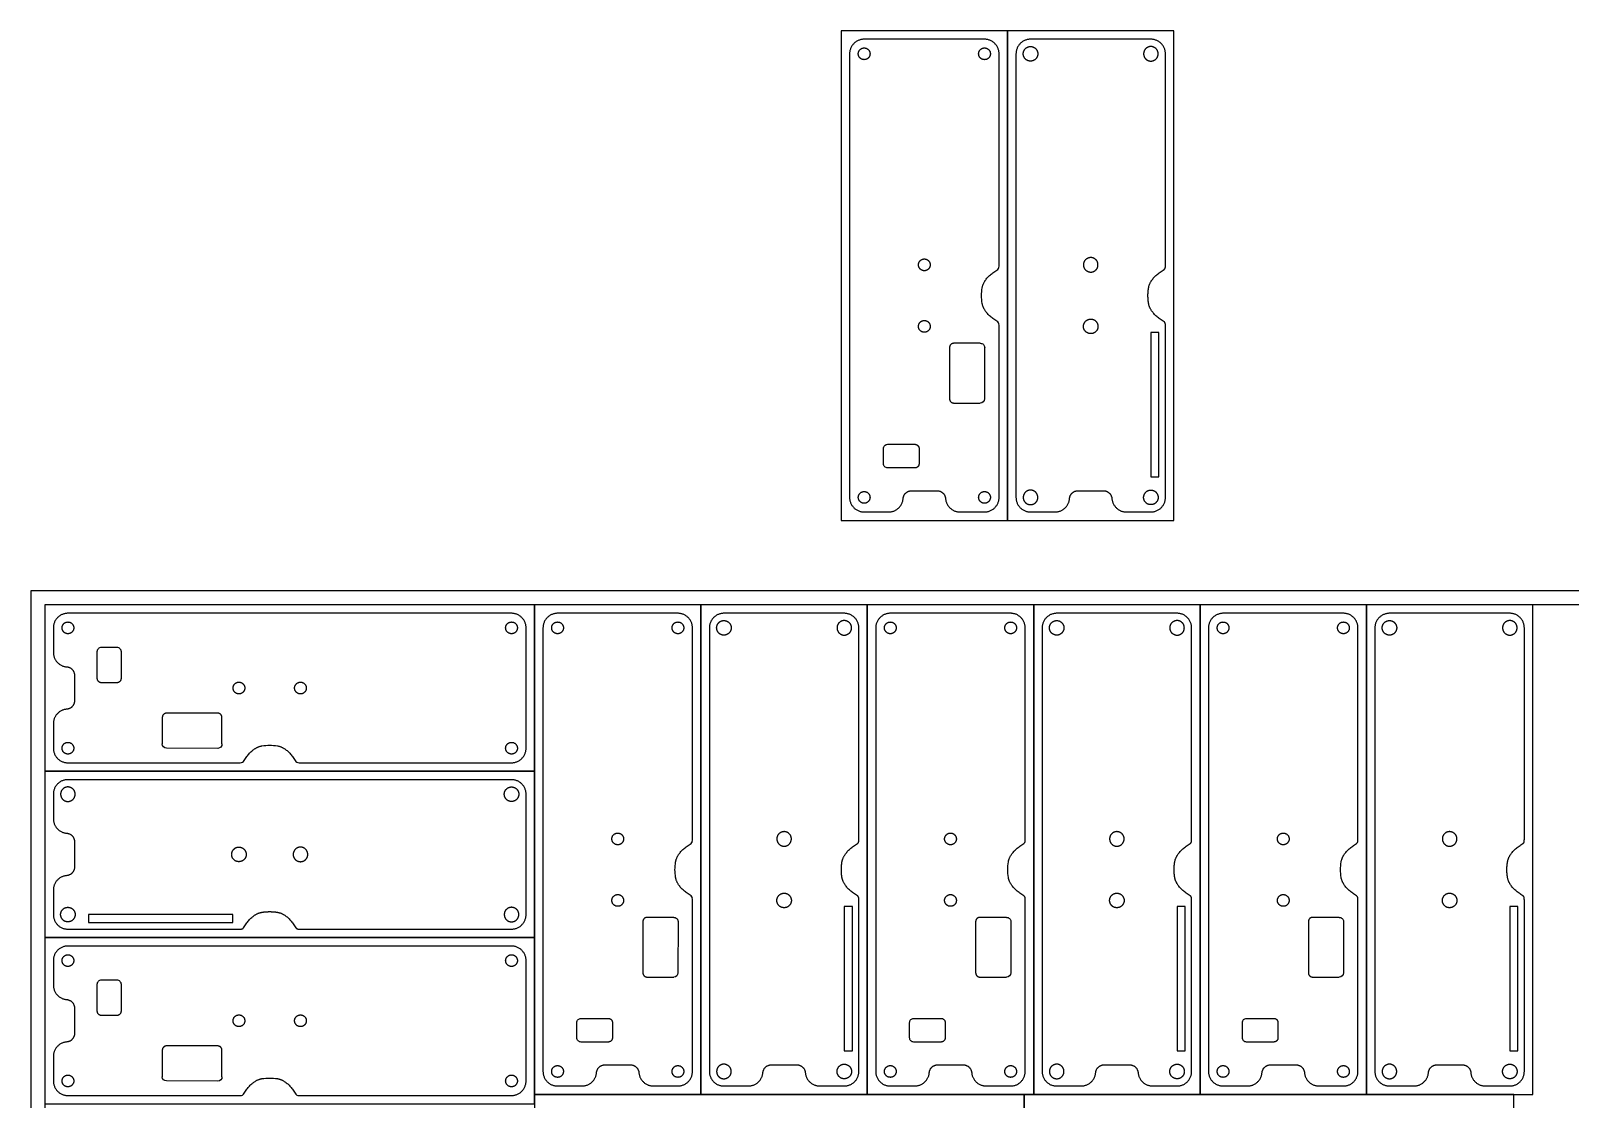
# Model space of a CAD drawing. Header units: millimetres. Extents: x 0 to 6370, y -460 to 1639.
# Drawn here: x 884 to 1430, y -184 to 195 of the extents above; entities that cross this region are included whole.
import ezdxf

# ---------------------------------------------------------------- set-up
doc = ezdxf.new("R2010")
doc.units = ezdxf.units.MM
doc.layers.add('Default', color=7, linetype='Continuous', true_color=0x000000)
doc.layers.add('ESP', color=7, linetype='Continuous', true_color=0x000000)

msp = doc.modelspace()

# ---------------------------------------------------------------- linework, layer by layer
at = {"layer": 'Default', "color": 5}
for p, q in [((1222.7, 192.08), (1180.02, 192.08)), ((1281.7, 192.08), (1239.02, 192.08)), ((1196.84, 31.95), (1205.89, 31.95)), ((1255.84, 31.95), (1264.89, 31.95)), ((1180.02, 24.45), (1188.7, 24.45)), ((1214.02, 24.45), (1222.7, 24.45)), ((1239.02, 24.45), (1247.7, 24.45)), ((1273.02, 24.45), (1281.7, 24.45)), ((1113.98, -11.5), (1071.29, -11.5)), ((1172.98, -11.5), (1130.29, -11.5)), ((1231.98, -11.5), (1189.29, -11.5)), ((1290.98, -11.5), (1248.29, -11.5)), ((1349.98, -11.5), (1307.29, -11.5)), ((1408.98, -11.5), (1366.29, -11.5)), ((892.5, -134.66), (892.5, -143.34)), ((1060.13, -177.34), (1060.13, -134.66)), ((900, -151.47), (900, -160.53)), ((892.5, -168.66), (892.5, -177.34)), ((1088.11, -171.63), (1097.16, -171.63)), ((1147.11, -171.63), (1156.16, -171.63)), ((1206.11, -171.63), (1215.16, -171.63)), ((1265.11, -171.63), (1274.16, -171.63)), ((1324.11, -171.63), (1333.16, -171.63)), ((1383.11, -171.63), (1392.16, -171.63)), ((1071.29, -179.13), (1079.98, -179.13)), ((1105.29, -179.13), (1113.98, -179.13)), ((1130.29, -179.13), (1138.98, -179.13)), ((1164.29, -179.13), (1172.98, -179.13)), ((1189.29, -179.13), (1197.98, -179.13)), ((1223.29, -179.13), (1231.98, -179.13)), ((1248.29, -179.13), (1256.98, -179.13)), ((1282.29, -179.13), (1290.98, -179.13)), ((1307.29, -179.13), (1315.98, -179.13)), ((1341.29, -179.13), (1349.98, -179.13)), ((1366.29, -179.13), (1374.98, -179.13)), ((1400.29, -179.13), (1408.98, -179.13))]:
    msp.add_line(p, q, dxfattribs=at)
at = {"layer": 'Default', "color": 1}
for p, q in [((1210.29, 82.75), (1210.29, 64.58)), ((1221.2, 84.25), (1211.79, 84.25)), ((1211.79, 63.08), (1221.2, 63.08)), ((1199.49, 46.94), (1199.49, 41.54)), ((1112.48, -119.33), (1103.06, -119.33)), ((1230.48, -119.33), (1221.06, -119.33)), ((1348.48, -119.33), (1339.06, -119.33)), ((1101.56, -120.83), (1101.56, -139)), ((1219.56, -120.83), (1219.56, -139)), ((1337.56, -120.83), (1337.56, -139)), ((1103.06, -140.5), (1112.48, -140.5)), ((1221.06, -140.5), (1230.48, -140.5)), ((1339.06, -140.5), (1348.48, -140.5)), ((915, -154.13), (909.59, -154.13)), ((1090.76, -156.64), (1090.76, -162.04)), ((1208.76, -156.64), (1208.76, -162.04)), ((1326.76, -156.64), (1326.76, -162.04)), ((931.13, -166.43), (931.13, -175.84)), ((950.8, -164.93), (932.63, -164.93)), ((952.3, -175.84), (952.3, -166.43))]:
    msp.add_line(p, q, dxfattribs=at)
at = {"layer": 'Default', "color": 7}
for p, q in [((892.5, -16.66), (892.5, -25.34)), ((1060.13, -59.34), (1060.13, -16.66)), ((900, -33.47), (900, -42.53)), ((915, -36.13), (909.59, -36.13)), ((931.13, -48.43), (931.13, -57.84)), ((950.8, -46.93), (932.63, -46.93)), ((952.3, -57.84), (952.3, -48.43)), ((892.5, -50.66), (892.5, -59.34)), ((892.5, -75.66), (892.5, -84.34)), ((1060.13, -118.34), (1060.13, -75.66)), ((900, -92.47), (900, -101.53)), ((892.5, -109.66), (892.5, -118.34))]:
    msp.add_line(p, q, dxfattribs=at)
at = {"layer": 'Default', "color": 5}
for points in [[(1174.86, 186.92), (1174.86, 29.61)], [(1227.86, 112.08), (1227.86, 186.92)], [(1233.86, 186.92), (1233.86, 29.61)], [(1286.86, 112.08), (1286.86, 186.92)], [(1227.86, 29.61), (1227.86, 90.25)], [(1286.86, 29.61), (1286.86, 90.25)], [(1066.13, -16.66), (1066.13, -173.98)], [(1119.13, -91.5), (1119.13, -16.66)], [(1125.13, -16.66), (1125.13, -173.98)], [(1178.13, -91.5), (1178.13, -16.66)], [(1184.13, -16.66), (1184.13, -173.98)], [(1237.13, -91.5), (1237.13, -16.66)], [(1243.13, -16.66), (1243.13, -173.98)], [(1296.13, -91.5), (1296.13, -16.66)], [(1302.13, -16.66), (1302.13, -173.98)], [(1355.13, -91.5), (1355.13, -16.66)], [(1361.13, -16.66), (1361.13, -173.98)], [(1414.13, -91.5), (1414.13, -16.66)], [(1119.13, -173.98), (1119.13, -113.33)], [(1178.13, -173.98), (1178.13, -113.33)], [(1237.13, -173.98), (1237.13, -113.33)], [(1296.13, -173.98), (1296.13, -113.33)], [(1355.13, -173.98), (1355.13, -113.33)], [(1414.13, -173.98), (1414.13, -113.33)], [(1054.98, -129.5), (897.66, -129.5)], [(897.66, -182.5), (958.3, -182.5)], [(980.13, -182.5), (1054.98, -182.5)]]:
    msp.add_lwpolyline(points, dxfattribs=at)
at = {"layer": 'Default', "color": 1}
for points in [[(1284.55, 36.93), (1284.55, 88.08), (1281.7, 88.08), (1281.7, 36.93)], [(1175.83, -166.65), (1175.83, -115.5), (1172.98, -115.5), (1172.98, -166.65)], [(1293.83, -166.65), (1293.83, -115.5), (1290.98, -115.5), (1290.98, -166.65)], [(1411.83, -166.65), (1411.83, -115.5), (1408.98, -115.5), (1408.98, -166.65)]]:
    msp.add_lwpolyline(points, close=True, dxfattribs=at)
for points in [[(1197.99, 40.04), (1188.36, 40.04, -0.414214), (1186.86, 41.54), (1186.86, 46.94, -0.414214), (1188.36, 48.44), (1197.99, 48.44)], [(908.09, -152.63), (908.09, -143, -0.414214), (909.59, -141.5), (915, -141.5, -0.414214), (916.5, -143), (916.5, -152.63)], [(1089.26, -163.54), (1079.63, -163.54, -0.414214), (1078.13, -162.04), (1078.13, -156.64, -0.414214), (1079.63, -155.14), (1089.26, -155.14)], [(1207.26, -163.54), (1197.63, -163.54, -0.414214), (1196.13, -162.04), (1196.13, -156.64, -0.414214), (1197.63, -155.14), (1207.26, -155.14)], [(1325.26, -163.54), (1315.63, -163.54, -0.414214), (1314.13, -162.04), (1314.13, -156.64, -0.414214), (1315.63, -155.14), (1325.26, -155.14)]]:
    msp.add_lwpolyline(points, format="xyb", dxfattribs=at)
at = {"layer": 'Default', "color": 7}
for points in [[(1054.98, -11.5), (897.66, -11.5)], [(897.66, -64.5), (958.3, -64.5)], [(980.13, -64.5), (1054.98, -64.5)], [(1054.98, -70.5), (897.66, -70.5)], [(897.66, -123.5), (958.3, -123.5)], [(980.13, -123.5), (1054.98, -123.5)]]:
    msp.add_lwpolyline(points, dxfattribs=at)
msp.add_lwpolyline([(908.09, -34.63), (908.09, -25, -0.414214), (909.59, -23.5), (915, -23.5, -0.414214), (916.5, -25), (916.5, -34.63)], format="xyb", dxfattribs=at)
msp.add_lwpolyline([(904.98, -121.19), (956.13, -121.19), (956.13, -118.34), (904.98, -118.34)], close=True, dxfattribs=at)
at = {"layer": 'Default', "color": 5}
for centre, radius, start, end in [((1226.91, 111.24), 0.914, 301.4535, 354.953), ((1217.41, 112.08), 10.45, 354.953, 0), ((1226.91, 91.09), 0.914, 5.0479, 58.5465), ((1217.41, 90.25), 10.45, 0, 5.0479), ((1118.18, -92.34), 0.914, 301.4535, 354.953), ((1108.68, -91.5), 10.45, 354.953, 0), ((1236.18, -92.34), 0.914, 301.4535, 354.953), ((1226.68, -91.5), 10.45, 354.953, 0), ((1354.18, -92.34), 0.914, 301.4535, 354.953), ((1344.68, -91.5), 10.45, 354.953, 0), ((1118.18, -112.5), 0.914, 5.0479, 58.5465), ((1108.68, -113.33), 10.45, 0, 5.0479), ((1236.18, -112.5), 0.914, 5.0479, 58.5465), ((1226.68, -113.33), 10.45, 0, 5.0479), ((1354.18, -112.5), 0.914, 5.0479, 58.5465), ((1344.68, -113.33), 10.45, 0, 5.0479), ((958.3, -172.05), 10.45, 270, 275.0479), ((959.14, -181.55), 0.914, 275.0479, 328.5465), ((979.3, -181.55), 0.914, 211.4535, 264.953), ((980.13, -172.05), 10.45, 264.953, 270)]:
    msp.add_arc(centre, radius, start, end, dxfattribs=at)
at = {"layer": 'Default', "color": 5, "extrusion": (0, 0, -1)}
for centre, start, end in [((-1238.91, 101.17), 0, 9.1551), ((-1238.91, 101.17), 350.8449, 0), ((-1130.18, -102.42), 0, 9.1551), ((-1130.18, -102.42), 350.8449, 0), ((-1248.18, -102.42), 0, 9.1551), ((-1248.18, -102.42), 350.8449, 0), ((-1366.18, -102.42), 0, 9.1551), ((-1366.18, -102.42), 350.8449, 0), ((-969.22, -193.54), 80.8449, 90), ((-969.22, -193.54), 90, 99.1551)]:
    msp.add_arc(centre, 17.24, start, end, dxfattribs=at)
at = {"layer": 'Default', "color": 1, "extrusion": (0, 0, -1)}
for centre, start, end in [((-1221.26, 82.75), 87.9601, 177.9601), ((-1221.2, 64.58), 180, 270), ((-1112.53, -120.83), 87.9601, 177.9601), ((-1230.53, -120.83), 87.9601, 177.9601), ((-1348.53, -120.83), 87.9601, 177.9601), ((-1112.48, -139), 180, 270), ((-1230.48, -139), 180, 270), ((-1348.48, -139), 180, 270), ((-932.63, -175.84), 270, 0), ((-950.8, -175.89), 177.9601, 267.9601)]:
    msp.add_arc(centre, 1.5, start, end, dxfattribs=at)
at = {"layer": 'Default', "color": 7, "extrusion": (0, 0, -1)}
for centre, radius, start, end in [((-932.63, -57.84), 1.5, 270, 0), ((-950.8, -57.89), 1.5, 177.9601, 267.9601), ((-969.22, -75.54), 17.24, 80.8449, 90), ((-969.22, -75.54), 17.24, 90, 99.1551)]:
    msp.add_arc(centre, radius, start, end, dxfattribs=at)
at = {"layer": 'Default', "color": 7}
for centre, radius, start, end in [((958.3, -54.05), 10.45, 270, 275.0479), ((959.14, -63.55), 0.914, 275.0479, 328.5465), ((979.3, -63.55), 0.914, 211.4535, 264.953), ((980.13, -54.05), 10.45, 264.953, 270)]:
    msp.add_arc(centre, radius, start, end, dxfattribs=at)
at = {"layer": 'Default', "color": 5}
for points, weights in [([(1180.02, 192.08), (1174.86, 192.08), (1174.86, 186.92)], [1, 0.707106781187, 1]), ([(1227.86, 186.92), (1227.86, 192.08), (1222.7, 192.08)], [1, 0.707106781187, 1]), ([(1239.02, 192.08), (1233.86, 192.08), (1233.86, 186.92)], [1, 0.707106781187, 1]), ([(1286.86, 186.92), (1286.86, 192.08), (1281.7, 192.08)], [1, 0.707106781187, 1]), ([(1221.88, 103.91), (1222.45, 107.45), (1227.39, 110.46)], [1, 0.979064273689, 1]), ([(1227.86, 112.08), (1227.86, 112.08), (1227.86, 112.08)], [0.999994862295, 0.999996238669, 0.999997615138]), ([(1280.88, 103.91), (1281.45, 107.45), (1286.39, 110.46)], [1, 0.979064273689, 1]), ([(1286.39, 110.46), (1286.78, 110.7), (1286.82, 111.16)], [1, 0.89298073496, 1]), ([(1286.82, 111.16), (1286.86, 111.62), (1286.86, 112.08)], [1, 0.999030253958, 1]), ([(1286.86, 112.08), (1286.86, 112.08), (1286.86, 112.08)], [0.999994862204, 0.999996238624, 0.999997615138]), ([(1280.66, 101.17), (1280.66, 102.55), (1280.88, 103.91)], [1, 0.996810239212, 1]), ([(1227.39, 91.87), (1222.45, 94.88), (1221.88, 98.42)], [1.00000237525, 0.979066609271, 1.00000237525]), ([(1280.88, 98.42), (1280.66, 99.79), (1280.66, 101.17)], [1, 0.996810235292, 1]), ([(1286.39, 91.87), (1281.45, 94.88), (1280.88, 98.42)], [1.00000237525, 0.979066609271, 1.00000237525]), ([(1286.82, 91.17), (1286.78, 91.63), (1286.39, 91.87)], [1, 0.892984221784, 1]), ([(1286.86, 90.25), (1286.86, 90.71), (1286.82, 91.17)], [1, 0.999029913385, 1]), ([(1174.86, 29.61), (1174.86, 24.45), (1180.02, 24.45)], [1, 0.707106781187, 1]), ([(1188.7, 24.45), (1193.46, 24.45), (1193.84, 29.19)], [1, 0.735061629416, 1]), ([(1193.84, 29.19), (1194.07, 31.95), (1196.84, 31.95)], [1, 0.735061629416, 1]), ([(1205.89, 31.95), (1208.66, 31.95), (1208.88, 29.19)], [1, 0.735061629416, 1]), ([(1208.88, 29.19), (1209.26, 24.45), (1214.02, 24.45)], [1, 0.735061629416, 1]), ([(1222.7, 24.45), (1227.86, 24.45), (1227.86, 29.61)], [1, 0.707106781187, 1]), ([(1233.86, 29.61), (1233.86, 24.45), (1239.02, 24.45)], [1, 0.707106781187, 1]), ([(1247.7, 24.45), (1252.46, 24.45), (1252.84, 29.19)], [1, 0.735061629416, 1]), ([(1252.84, 29.19), (1253.07, 31.95), (1255.84, 31.95)], [1, 0.735061629416, 1]), ([(1264.89, 31.95), (1267.66, 31.95), (1267.88, 29.19)], [1, 0.735061629416, 1]), ([(1267.88, 29.19), (1268.26, 24.45), (1273.02, 24.45)], [1, 0.735061629416, 1]), ([(1281.7, 24.45), (1286.86, 24.45), (1286.86, 29.61)], [1, 0.707106781187, 1]), ([(1281.7, 24.45), (1286.86, 24.45), (1286.86, 29.61)], [1, 0.707106781187, 1]), ([(1071.29, -11.5), (1066.13, -11.5), (1066.13, -16.66)], [1, 0.707106781187, 1]), ([(1119.13, -16.66), (1119.13, -11.5), (1113.98, -11.5)], [1, 0.707106781187, 1]), ([(1130.29, -11.5), (1125.13, -11.5), (1125.13, -16.66)], [1, 0.707106781187, 1]), ([(1178.13, -16.66), (1178.13, -11.5), (1172.98, -11.5)], [1, 0.707106781187, 1]), ([(1189.29, -11.5), (1184.13, -11.5), (1184.13, -16.66)], [1, 0.707106781187, 1]), ([(1237.13, -16.66), (1237.13, -11.5), (1231.98, -11.5)], [1, 0.707106781187, 1]), ([(1248.29, -11.5), (1243.13, -11.5), (1243.13, -16.66)], [1, 0.707106781187, 1]), ([(1296.13, -16.66), (1296.13, -11.5), (1290.98, -11.5)], [1, 0.707106781187, 1]), ([(1307.29, -11.5), (1302.13, -11.5), (1302.13, -16.66)], [1, 0.707106781187, 1]), ([(1355.13, -16.66), (1355.13, -11.5), (1349.98, -11.5)], [1, 0.707106781187, 1]), ([(1366.29, -11.5), (1361.13, -11.5), (1361.13, -16.66)], [1, 0.707106781187, 1]), ([(1414.13, -16.66), (1414.13, -11.5), (1408.98, -11.5)], [1, 0.707106781187, 1]), ([(1119.13, -91.5), (1119.13, -91.5), (1119.13, -91.5)], [0.999994862295, 0.999996238669, 0.999997615138]), ([(1177.66, -93.12), (1178.05, -92.88), (1178.09, -92.42)], [1, 0.89298073496, 1]), ([(1178.09, -92.42), (1178.13, -91.96), (1178.13, -91.5)], [1, 0.999030253958, 1]), ([(1178.13, -91.5), (1178.13, -91.5), (1178.13, -91.5)], [0.999994862204, 0.999996238624, 0.999997615138]), ([(1237.13, -91.5), (1237.13, -91.5), (1237.13, -91.5)], [0.999994862295, 0.999996238669, 0.999997615138]), ([(1295.66, -93.12), (1296.05, -92.88), (1296.09, -92.42)], [1, 0.89298073496, 1]), ([(1296.09, -92.42), (1296.13, -91.96), (1296.13, -91.5)], [1, 0.999030253958, 1]), ([(1296.13, -91.5), (1296.13, -91.5), (1296.13, -91.5)], [0.999994862204, 0.999996238624, 0.999997615138]), ([(1355.13, -91.5), (1355.13, -91.5), (1355.13, -91.5)], [0.999994862295, 0.999996238669, 0.999997615138]), ([(1413.66, -93.12), (1414.05, -92.88), (1414.09, -92.42)], [1, 0.89298073496, 1]), ([(1414.09, -92.42), (1414.13, -91.96), (1414.13, -91.5)], [1, 0.999030253958, 1]), ([(1414.13, -91.5), (1414.13, -91.5), (1414.13, -91.5)], [0.999994862204, 0.999996238624, 0.999997615138]), ([(1113.16, -99.67), (1113.73, -96.14), (1118.66, -93.12)], [1, 0.979064273689, 1]), ([(1172.16, -99.67), (1172.73, -96.14), (1177.66, -93.12)], [1, 0.979064273689, 1]), ([(1231.16, -99.67), (1231.73, -96.14), (1236.66, -93.12)], [1, 0.979064273689, 1]), ([(1290.16, -99.67), (1290.73, -96.14), (1295.66, -93.12)], [1, 0.979064273689, 1]), ([(1349.16, -99.67), (1349.73, -96.14), (1354.66, -93.12)], [1, 0.979064273689, 1]), ([(1408.16, -99.67), (1408.73, -96.14), (1413.66, -93.12)], [1, 0.979064273689, 1]), ([(1171.94, -102.42), (1171.94, -101.04), (1172.16, -99.67)], [1, 0.996810239212, 1]), ([(1172.16, -105.16), (1171.94, -103.8), (1171.94, -102.42)], [1, 0.996810235292, 1]), ([(1289.94, -102.42), (1289.94, -101.04), (1290.16, -99.67)], [1, 0.996810239212, 1]), ([(1290.16, -105.16), (1289.94, -103.8), (1289.94, -102.42)], [1, 0.996810235292, 1]), ([(1407.94, -102.42), (1407.94, -101.04), (1408.16, -99.67)], [1, 0.996810239212, 1]), ([(1408.16, -105.16), (1407.94, -103.8), (1407.94, -102.42)], [1, 0.996810235292, 1]), ([(1118.66, -111.72), (1113.73, -108.7), (1113.16, -105.16)], [1.00000237525, 0.979066609271, 1.00000237525]), ([(1177.66, -111.72), (1172.73, -108.7), (1172.16, -105.16)], [1.00000237525, 0.979066609271, 1.00000237525]), ([(1236.66, -111.72), (1231.73, -108.7), (1231.16, -105.16)], [1.00000237525, 0.979066609271, 1.00000237525]), ([(1295.66, -111.72), (1290.73, -108.7), (1290.16, -105.16)], [1.00000237525, 0.979066609271, 1.00000237525]), ([(1354.66, -111.72), (1349.73, -108.7), (1349.16, -105.16)], [1.00000237525, 0.979066609271, 1.00000237525]), ([(1413.66, -111.72), (1408.73, -108.7), (1408.16, -105.16)], [1.00000237525, 0.979066609271, 1.00000237525]), ([(1178.09, -112.42), (1178.05, -111.96), (1177.66, -111.72)], [1, 0.892984221784, 1]), ([(1178.13, -113.33), (1178.13, -112.87), (1178.09, -112.42)], [1, 0.999029913385, 1]), ([(1296.09, -112.42), (1296.05, -111.96), (1295.66, -111.72)], [1, 0.892984221784, 1]), ([(1296.13, -113.33), (1296.13, -112.87), (1296.09, -112.42)], [1, 0.999029913385, 1]), ([(1414.09, -112.42), (1414.05, -111.96), (1413.66, -111.72)], [1, 0.892984221784, 1]), ([(1414.13, -113.33), (1414.13, -112.87), (1414.09, -112.42)], [1, 0.999029913385, 1]), ([(897.66, -129.5), (892.5, -129.5), (892.5, -134.66)], [1, 0.707106781187, 1]), ([(1060.13, -134.66), (1060.13, -129.5), (1054.98, -129.5)], [1, 0.707106781187, 1]), ([(892.5, -143.34), (892.5, -148.1), (897.24, -148.48)], [1, 0.735061629416, 1]), ([(897.24, -148.48), (900, -148.71), (900, -151.47)], [1, 0.735061629416, 1]), ([(897.24, -163.52), (892.5, -163.9), (892.5, -168.66)], [1, 0.735061629416, 1]), ([(900, -160.53), (900, -163.29), (897.24, -163.52)], [1, 0.735061629416, 1]), ([(1066.13, -173.98), (1066.13, -179.13), (1071.29, -179.13)], [1, 0.707106781187, 1]), ([(1079.98, -179.13), (1084.73, -179.13), (1085.12, -174.39)], [1, 0.735061629416, 1]), ([(1085.12, -174.39), (1085.34, -171.63), (1088.11, -171.63)], [1, 0.735061629416, 1]), ([(1097.16, -171.63), (1099.93, -171.63), (1100.15, -174.39)], [1, 0.735061629416, 1]), ([(1100.15, -174.39), (1100.54, -179.13), (1105.29, -179.13)], [1, 0.735061629416, 1]), ([(1113.98, -179.13), (1119.13, -179.13), (1119.13, -173.98)], [1, 0.707106781187, 1]), ([(1125.13, -173.98), (1125.13, -179.13), (1130.29, -179.13)], [1, 0.707106781187, 1]), ([(1138.98, -179.13), (1143.73, -179.13), (1144.12, -174.39)], [1, 0.735061629416, 1]), ([(1144.12, -174.39), (1144.34, -171.63), (1147.11, -171.63)], [1, 0.735061629416, 1]), ([(1156.16, -171.63), (1158.93, -171.63), (1159.15, -174.39)], [1, 0.735061629416, 1]), ([(1159.15, -174.39), (1159.54, -179.13), (1164.29, -179.13)], [1, 0.735061629416, 1]), ([(1172.98, -179.13), (1178.13, -179.13), (1178.13, -173.98)], [1, 0.707106781187, 1]), ([(1172.98, -179.13), (1178.13, -179.13), (1178.13, -173.98)], [1, 0.707106781187, 1]), ([(1184.13, -173.98), (1184.13, -179.13), (1189.29, -179.13)], [1, 0.707106781187, 1]), ([(1197.98, -179.13), (1202.73, -179.13), (1203.12, -174.39)], [1, 0.735061629416, 1]), ([(1203.12, -174.39), (1203.34, -171.63), (1206.11, -171.63)], [1, 0.735061629416, 1]), ([(1215.16, -171.63), (1217.93, -171.63), (1218.15, -174.39)], [1, 0.735061629416, 1]), ([(1218.15, -174.39), (1218.54, -179.13), (1223.29, -179.13)], [1, 0.735061629416, 1]), ([(1231.98, -179.13), (1237.13, -179.13), (1237.13, -173.98)], [1, 0.707106781187, 1]), ([(1243.13, -173.98), (1243.13, -179.13), (1248.29, -179.13)], [1, 0.707106781187, 1]), ([(1256.98, -179.13), (1261.73, -179.13), (1262.12, -174.39)], [1, 0.735061629416, 1]), ([(1262.12, -174.39), (1262.34, -171.63), (1265.11, -171.63)], [1, 0.735061629416, 1]), ([(1274.16, -171.63), (1276.93, -171.63), (1277.15, -174.39)], [1, 0.735061629416, 1]), ([(1277.15, -174.39), (1277.54, -179.13), (1282.29, -179.13)], [1, 0.735061629416, 1]), ([(1290.98, -179.13), (1296.13, -179.13), (1296.13, -173.98)], [1, 0.707106781187, 1]), ([(1290.98, -179.13), (1296.13, -179.13), (1296.13, -173.98)], [1, 0.707106781187, 1]), ([(1302.13, -173.98), (1302.13, -179.13), (1307.29, -179.13)], [1, 0.707106781187, 1]), ([(1315.98, -179.13), (1320.73, -179.13), (1321.12, -174.39)], [1, 0.735061629416, 1]), ([(1321.12, -174.39), (1321.34, -171.63), (1324.11, -171.63)], [1, 0.735061629416, 1]), ([(1333.16, -171.63), (1335.93, -171.63), (1336.15, -174.39)], [1, 0.735061629416, 1]), ([(1336.15, -174.39), (1336.54, -179.13), (1341.29, -179.13)], [1, 0.735061629416, 1]), ([(1349.98, -179.13), (1355.13, -179.13), (1355.13, -173.98)], [1, 0.707106781187, 1]), ([(1361.13, -173.98), (1361.13, -179.13), (1366.29, -179.13)], [1, 0.707106781187, 1]), ([(1374.98, -179.13), (1379.73, -179.13), (1380.12, -174.39)], [1, 0.735061629416, 1]), ([(1380.12, -174.39), (1380.34, -171.63), (1383.11, -171.63)], [1, 0.735061629416, 1]), ([(1392.16, -171.63), (1394.93, -171.63), (1395.15, -174.39)], [1, 0.735061629416, 1]), ([(1395.15, -174.39), (1395.54, -179.13), (1400.29, -179.13)], [1, 0.735061629416, 1]), ([(1408.98, -179.13), (1414.13, -179.13), (1414.13, -173.98)], [1, 0.707106781187, 1]), ([(1408.98, -179.13), (1414.13, -179.13), (1414.13, -173.98)], [1, 0.707106781187, 1]), ([(892.5, -177.34), (892.5, -182.5), (897.66, -182.5)], [1, 0.707106781187, 1]), ([(959.92, -182.03), (962.94, -177.09), (966.47, -176.52)], [1.00000237525, 0.979066609271, 1.00000237525]), ([(971.96, -176.52), (975.5, -177.09), (978.52, -182.03)], [1, 0.979064273689, 1]), ([(1054.98, -182.5), (1060.13, -182.5), (1060.13, -177.34)], [1, 0.707106781187, 1]), ([(980.13, -182.5), (980.13, -182.5), (980.13, -182.5)], [0.999994862295, 0.999996238669, 0.999997615138])]:
    msp.add_rational_spline(points, weights, degree=2, dxfattribs=at)
at = {"layer": 'Default', "color": 1}
for points, knots in [([(1180.02, 189.01), (1177.94, 189.01), (1177.94, 186.92), (1177.94, 184.84), (1180.02, 184.84), (1182.1, 184.84), (1182.1, 186.92), (1182.1, 189.01), (1180.02, 189.01)], [0, 0, 0, 3.271655, 3.271655, 6.543309, 6.543309, 9.814964, 9.814964, 13.086618, 13.086618, 13.086618]), ([(1222.7, 189.01), (1220.62, 189.01), (1220.62, 186.92), (1220.62, 184.84), (1222.7, 184.84), (1224.79, 184.84), (1224.79, 186.92), (1224.79, 189.01), (1222.7, 189.01)], [0, 0, 0, 3.271655, 3.271655, 6.543309, 6.543309, 9.814964, 9.814964, 13.086618, 13.086618, 13.086618]), ([(1239.02, 189.5), (1236.44, 189.5), (1236.44, 186.92), (1236.44, 184.34), (1239.02, 184.34), (1241.6, 184.34), (1241.6, 186.92), (1241.6, 189.5), (1239.02, 189.5)], [0, 0, 0, 4.052164, 4.052164, 8.104327, 8.104327, 12.156491, 12.156491, 16.208655, 16.208655, 16.208655]), ([(1281.7, 189.5), (1284.28, 189.5), (1284.28, 186.92), (1284.28, 184.34), (1281.7, 184.34), (1279.12, 184.34), (1279.12, 186.92), (1279.12, 189.5), (1281.7, 189.5)], [0, 0, 0, 4.052164, 4.052164, 8.104327, 8.104327, 12.156491, 12.156491, 16.208655, 16.208655, 16.208655]), ([(1260.36, 114.66), (1262.94, 114.66), (1262.94, 112.08), (1262.94, 109.5), (1260.36, 109.5), (1257.78, 109.5), (1257.78, 112.08), (1257.78, 114.66), (1260.36, 114.66)], [0, 0, 0, 4.052164, 4.052164, 8.104327, 8.104327, 12.156491, 12.156491, 16.208655, 16.208655, 16.208655]), ([(1201.36, 114.16), (1199.28, 114.16), (1199.28, 112.08), (1199.28, 109.99), (1201.36, 109.99), (1203.44, 109.99), (1203.44, 112.08), (1203.44, 114.16), (1201.36, 114.16)], [0, 0, 0, 3.271655, 3.271655, 6.543309, 6.543309, 9.814964, 9.814964, 13.086618, 13.086618, 13.086618]), ([(1260.36, 87.68), (1262.94, 87.68), (1262.94, 90.26), (1262.94, 92.84), (1260.36, 92.84), (1257.78, 92.84), (1257.78, 90.26), (1257.78, 87.68), (1260.36, 87.68)], [0, 0, 0, 4.052164, 4.052164, 8.104327, 8.104327, 12.156491, 12.156491, 16.208655, 16.208655, 16.208655]), ([(1201.36, 92.34), (1199.28, 92.34), (1199.28, 90.26), (1199.28, 88.17), (1201.36, 88.17), (1203.44, 88.17), (1203.44, 90.26), (1203.44, 92.34), (1201.36, 92.34)], [0, 0, 0, 3.271655, 3.271655, 6.543309, 6.543309, 9.814964, 9.814964, 13.086618, 13.086618, 13.086618]), ([(1180.02, 31.69), (1177.94, 31.69), (1177.94, 29.61), (1177.94, 27.53), (1180.02, 27.53), (1182.1, 27.53), (1182.1, 29.61), (1182.1, 31.69), (1180.02, 31.69)], [0, 0, 0, 3.271655, 3.271655, 6.543309, 6.543309, 9.814964, 9.814964, 13.086618, 13.086618, 13.086618]), ([(1222.7, 31.69), (1220.62, 31.69), (1220.62, 29.61), (1220.62, 27.53), (1222.7, 27.53), (1224.79, 27.53), (1224.79, 29.61), (1224.79, 31.69), (1222.7, 31.69)], [0, 0, 0, 3.271655, 3.271655, 6.543309, 6.543309, 9.814964, 9.814964, 13.086618, 13.086618, 13.086618]), ([(1239.02, 27.03), (1236.44, 27.03), (1236.44, 29.61), (1236.44, 32.19), (1239.02, 32.19), (1241.6, 32.19), (1241.6, 29.61), (1241.6, 27.03), (1239.02, 27.03)], [0, 0, 0, 4.052164, 4.052164, 8.104327, 8.104327, 12.156491, 12.156491, 16.208655, 16.208655, 16.208655]), ([(1281.7, 27.03), (1284.28, 27.03), (1284.28, 29.61), (1284.28, 32.19), (1281.7, 32.19), (1279.12, 32.19), (1279.12, 29.61), (1279.12, 27.03), (1281.7, 27.03)], [0, 0, 0, 4.052164, 4.052164, 8.104327, 8.104327, 12.156491, 12.156491, 16.208655, 16.208655, 16.208655]), ([(1071.29, -14.58), (1069.21, -14.58), (1069.21, -16.66), (1069.21, -18.74), (1071.29, -18.74), (1073.38, -18.74), (1073.38, -16.66), (1073.38, -14.58), (1071.29, -14.58)], [0, 0, 0, 3.271655, 3.271655, 6.543309, 6.543309, 9.814964, 9.814964, 13.086618, 13.086618, 13.086618]), ([(1113.98, -14.58), (1111.89, -14.58), (1111.89, -16.66), (1111.89, -18.74), (1113.98, -18.74), (1116.06, -18.74), (1116.06, -16.66), (1116.06, -14.58), (1113.98, -14.58)], [0, 0, 0, 3.271655, 3.271655, 6.543309, 6.543309, 9.814964, 9.814964, 13.086618, 13.086618, 13.086618]), ([(1130.29, -14.08), (1127.71, -14.08), (1127.71, -16.66), (1127.71, -19.24), (1130.29, -19.24), (1132.87, -19.24), (1132.87, -16.66), (1132.87, -14.08), (1130.29, -14.08)], [0, 0, 0, 4.052164, 4.052164, 8.104327, 8.104327, 12.156491, 12.156491, 16.208655, 16.208655, 16.208655]), ([(1172.98, -14.08), (1175.56, -14.08), (1175.56, -16.66), (1175.56, -19.24), (1172.98, -19.24), (1170.4, -19.24), (1170.4, -16.66), (1170.4, -14.08), (1172.98, -14.08)], [0, 0, 0, 4.052164, 4.052164, 8.104327, 8.104327, 12.156491, 12.156491, 16.208655, 16.208655, 16.208655]), ([(1189.29, -14.58), (1187.21, -14.58), (1187.21, -16.66), (1187.21, -18.74), (1189.29, -18.74), (1191.38, -18.74), (1191.38, -16.66), (1191.38, -14.58), (1189.29, -14.58)], [0, 0, 0, 3.271655, 3.271655, 6.543309, 6.543309, 9.814964, 9.814964, 13.086618, 13.086618, 13.086618]), ([(1231.98, -14.58), (1229.89, -14.58), (1229.89, -16.66), (1229.89, -18.74), (1231.98, -18.74), (1234.06, -18.74), (1234.06, -16.66), (1234.06, -14.58), (1231.98, -14.58)], [0, 0, 0, 3.271655, 3.271655, 6.543309, 6.543309, 9.814964, 9.814964, 13.086618, 13.086618, 13.086618]), ([(1248.29, -14.08), (1245.71, -14.08), (1245.71, -16.66), (1245.71, -19.24), (1248.29, -19.24), (1250.87, -19.24), (1250.87, -16.66), (1250.87, -14.08), (1248.29, -14.08)], [0, 0, 0, 4.052164, 4.052164, 8.104327, 8.104327, 12.156491, 12.156491, 16.208655, 16.208655, 16.208655]), ([(1290.98, -14.08), (1293.56, -14.08), (1293.56, -16.66), (1293.56, -19.24), (1290.98, -19.24), (1288.4, -19.24), (1288.4, -16.66), (1288.4, -14.08), (1290.98, -14.08)], [0, 0, 0, 4.052164, 4.052164, 8.104327, 8.104327, 12.156491, 12.156491, 16.208655, 16.208655, 16.208655]), ([(1307.29, -14.58), (1305.21, -14.58), (1305.21, -16.66), (1305.21, -18.74), (1307.29, -18.74), (1309.38, -18.74), (1309.38, -16.66), (1309.38, -14.58), (1307.29, -14.58)], [0, 0, 0, 3.271655, 3.271655, 6.543309, 6.543309, 9.814964, 9.814964, 13.086618, 13.086618, 13.086618]), ([(1349.98, -14.58), (1347.89, -14.58), (1347.89, -16.66), (1347.89, -18.74), (1349.98, -18.74), (1352.06, -18.74), (1352.06, -16.66), (1352.06, -14.58), (1349.98, -14.58)], [0, 0, 0, 3.271655, 3.271655, 6.543309, 6.543309, 9.814964, 9.814964, 13.086618, 13.086618, 13.086618]), ([(1366.29, -14.08), (1363.71, -14.08), (1363.71, -16.66), (1363.71, -19.24), (1366.29, -19.24), (1368.87, -19.24), (1368.87, -16.66), (1368.87, -14.08), (1366.29, -14.08)], [0, 0, 0, 4.052164, 4.052164, 8.104327, 8.104327, 12.156491, 12.156491, 16.208655, 16.208655, 16.208655]), ([(1408.98, -14.08), (1411.56, -14.08), (1411.56, -16.66), (1411.56, -19.24), (1408.98, -19.24), (1406.4, -19.24), (1406.4, -16.66), (1406.4, -14.08), (1408.98, -14.08)], [0, 0, 0, 4.052164, 4.052164, 8.104327, 8.104327, 12.156491, 12.156491, 16.208655, 16.208655, 16.208655]), ([(1092.63, -89.42), (1090.55, -89.42), (1090.55, -91.51), (1090.55, -93.59), (1092.63, -93.59), (1094.72, -93.59), (1094.72, -91.51), (1094.72, -89.42), (1092.63, -89.42)], [0, 0, 0, 3.271655, 3.271655, 6.543309, 6.543309, 9.814964, 9.814964, 13.086618, 13.086618, 13.086618]), ([(1151.63, -88.93), (1154.21, -88.93), (1154.21, -91.51), (1154.21, -94.09), (1151.63, -94.09), (1149.06, -94.09), (1149.06, -91.51), (1149.06, -88.93), (1151.63, -88.93)], [0, 0, 0, 4.052164, 4.052164, 8.104327, 8.104327, 12.156491, 12.156491, 16.208655, 16.208655, 16.208655]), ([(1210.63, -89.42), (1208.55, -89.42), (1208.55, -91.51), (1208.55, -93.59), (1210.63, -93.59), (1212.72, -93.59), (1212.72, -91.51), (1212.72, -89.42), (1210.63, -89.42)], [0, 0, 0, 3.271655, 3.271655, 6.543309, 6.543309, 9.814964, 9.814964, 13.086618, 13.086618, 13.086618]), ([(1269.63, -88.93), (1272.21, -88.93), (1272.21, -91.51), (1272.21, -94.09), (1269.63, -94.09), (1267.06, -94.09), (1267.06, -91.51), (1267.06, -88.93), (1269.63, -88.93)], [0, 0, 0, 4.052164, 4.052164, 8.104327, 8.104327, 12.156491, 12.156491, 16.208655, 16.208655, 16.208655]), ([(1328.63, -89.42), (1326.55, -89.42), (1326.55, -91.51), (1326.55, -93.59), (1328.63, -93.59), (1330.72, -93.59), (1330.72, -91.51), (1330.72, -89.42), (1328.63, -89.42)], [0, 0, 0, 3.271655, 3.271655, 6.543309, 6.543309, 9.814964, 9.814964, 13.086618, 13.086618, 13.086618]), ([(1387.63, -88.93), (1390.21, -88.93), (1390.21, -91.51), (1390.21, -94.09), (1387.63, -94.09), (1385.06, -94.09), (1385.06, -91.51), (1385.06, -88.93), (1387.63, -88.93)], [0, 0, 0, 4.052164, 4.052164, 8.104327, 8.104327, 12.156491, 12.156491, 16.208655, 16.208655, 16.208655]), ([(1092.63, -111.24), (1090.55, -111.24), (1090.55, -113.33), (1090.55, -115.41), (1092.63, -115.41), (1094.72, -115.41), (1094.72, -113.33), (1094.72, -111.24), (1092.63, -111.24)], [0, 0, 0, 3.271655, 3.271655, 6.543309, 6.543309, 9.814964, 9.814964, 13.086618, 13.086618, 13.086618]), ([(1151.63, -115.91), (1154.21, -115.91), (1154.21, -113.33), (1154.21, -110.75), (1151.63, -110.75), (1149.06, -110.75), (1149.06, -113.33), (1149.06, -115.91), (1151.63, -115.91)], [0, 0, 0, 4.052164, 4.052164, 8.104327, 8.104327, 12.156491, 12.156491, 16.208655, 16.208655, 16.208655]), ([(1210.63, -111.24), (1208.55, -111.24), (1208.55, -113.33), (1208.55, -115.41), (1210.63, -115.41), (1212.72, -115.41), (1212.72, -113.33), (1212.72, -111.24), (1210.63, -111.24)], [0, 0, 0, 3.271655, 3.271655, 6.543309, 6.543309, 9.814964, 9.814964, 13.086618, 13.086618, 13.086618]), ([(1269.63, -115.91), (1272.21, -115.91), (1272.21, -113.33), (1272.21, -110.75), (1269.63, -110.75), (1267.06, -110.75), (1267.06, -113.33), (1267.06, -115.91), (1269.63, -115.91)], [0, 0, 0, 4.052164, 4.052164, 8.104327, 8.104327, 12.156491, 12.156491, 16.208655, 16.208655, 16.208655]), ([(1328.63, -111.24), (1326.55, -111.24), (1326.55, -113.33), (1326.55, -115.41), (1328.63, -115.41), (1330.72, -115.41), (1330.72, -113.33), (1330.72, -111.24), (1328.63, -111.24)], [0, 0, 0, 3.271655, 3.271655, 6.543309, 6.543309, 9.814964, 9.814964, 13.086618, 13.086618, 13.086618]), ([(1387.63, -115.91), (1390.21, -115.91), (1390.21, -113.33), (1390.21, -110.75), (1387.63, -110.75), (1385.06, -110.75), (1385.06, -113.33), (1385.06, -115.91), (1387.63, -115.91)], [0, 0, 0, 4.052164, 4.052164, 8.104327, 8.104327, 12.156491, 12.156491, 16.208655, 16.208655, 16.208655]), ([(899.74, -134.66), (899.74, -132.58), (897.66, -132.58), (895.58, -132.58), (895.58, -134.66), (895.58, -136.74), (897.66, -136.74), (899.74, -136.74), (899.74, -134.66)], [0, 0, 0, 3.271655, 3.271655, 6.543309, 6.543309, 9.814964, 9.814964, 13.086618, 13.086618, 13.086618]), ([(1057.06, -134.66), (1057.06, -132.58), (1054.98, -132.58), (1052.89, -132.58), (1052.89, -134.66), (1052.89, -136.74), (1054.98, -136.74), (1057.06, -136.74), (1057.06, -134.66)], [0, 0, 0, 3.271655, 3.271655, 6.543309, 6.543309, 9.814964, 9.814964, 13.086618, 13.086618, 13.086618]), ([(960.39, -156), (960.39, -153.92), (958.31, -153.92), (956.22, -153.92), (956.22, -156), (956.22, -158.08), (958.31, -158.08), (960.39, -158.08), (960.39, -156)], [0, 0, 0, 3.271655, 3.271655, 6.543309, 6.543309, 9.814964, 9.814964, 13.086618, 13.086618, 13.086618]), ([(982.21, -156), (982.21, -153.92), (980.13, -153.92), (978.04, -153.92), (978.04, -156), (978.04, -158.08), (980.13, -158.08), (982.21, -158.08), (982.21, -156)], [0, 0, 0, 3.271655, 3.271655, 6.543309, 6.543309, 9.814964, 9.814964, 13.086618, 13.086618, 13.086618]), ([(1071.29, -171.89), (1069.21, -171.89), (1069.21, -173.98), (1069.21, -176.06), (1071.29, -176.06), (1073.38, -176.06), (1073.38, -173.98), (1073.38, -171.89), (1071.29, -171.89)], [0, 0, 0, 3.271655, 3.271655, 6.543309, 6.543309, 9.814964, 9.814964, 13.086618, 13.086618, 13.086618]), ([(1113.98, -171.89), (1111.89, -171.89), (1111.89, -173.98), (1111.89, -176.06), (1113.98, -176.06), (1116.06, -176.06), (1116.06, -173.98), (1116.06, -171.89), (1113.98, -171.89)], [0, 0, 0, 3.271655, 3.271655, 6.543309, 6.543309, 9.814964, 9.814964, 13.086618, 13.086618, 13.086618]), ([(1130.29, -176.56), (1127.71, -176.56), (1127.71, -173.98), (1127.71, -171.4), (1130.29, -171.4), (1132.87, -171.4), (1132.87, -173.98), (1132.87, -176.56), (1130.29, -176.56)], [0, 0, 0, 4.052164, 4.052164, 8.104327, 8.104327, 12.156491, 12.156491, 16.208655, 16.208655, 16.208655]), ([(1172.98, -176.56), (1175.56, -176.56), (1175.56, -173.98), (1175.56, -171.4), (1172.98, -171.4), (1170.4, -171.4), (1170.4, -173.98), (1170.4, -176.56), (1172.98, -176.56)], [0, 0, 0, 4.052164, 4.052164, 8.104327, 8.104327, 12.156491, 12.156491, 16.208655, 16.208655, 16.208655]), ([(1189.29, -171.89), (1187.21, -171.89), (1187.21, -173.98), (1187.21, -176.06), (1189.29, -176.06), (1191.38, -176.06), (1191.38, -173.98), (1191.38, -171.89), (1189.29, -171.89)], [0, 0, 0, 3.271655, 3.271655, 6.543309, 6.543309, 9.814964, 9.814964, 13.086618, 13.086618, 13.086618]), ([(1231.98, -171.89), (1229.89, -171.89), (1229.89, -173.98), (1229.89, -176.06), (1231.98, -176.06), (1234.06, -176.06), (1234.06, -173.98), (1234.06, -171.89), (1231.98, -171.89)], [0, 0, 0, 3.271655, 3.271655, 6.543309, 6.543309, 9.814964, 9.814964, 13.086618, 13.086618, 13.086618]), ([(1248.29, -176.56), (1245.71, -176.56), (1245.71, -173.98), (1245.71, -171.4), (1248.29, -171.4), (1250.87, -171.4), (1250.87, -173.98), (1250.87, -176.56), (1248.29, -176.56)], [0, 0, 0, 4.052164, 4.052164, 8.104327, 8.104327, 12.156491, 12.156491, 16.208655, 16.208655, 16.208655]), ([(1290.98, -176.56), (1293.56, -176.56), (1293.56, -173.98), (1293.56, -171.4), (1290.98, -171.4), (1288.4, -171.4), (1288.4, -173.98), (1288.4, -176.56), (1290.98, -176.56)], [0, 0, 0, 4.052164, 4.052164, 8.104327, 8.104327, 12.156491, 12.156491, 16.208655, 16.208655, 16.208655]), ([(1307.29, -171.89), (1305.21, -171.89), (1305.21, -173.98), (1305.21, -176.06), (1307.29, -176.06), (1309.38, -176.06), (1309.38, -173.98), (1309.38, -171.89), (1307.29, -171.89)], [0, 0, 0, 3.271655, 3.271655, 6.543309, 6.543309, 9.814964, 9.814964, 13.086618, 13.086618, 13.086618]), ([(1349.98, -171.89), (1347.89, -171.89), (1347.89, -173.98), (1347.89, -176.06), (1349.98, -176.06), (1352.06, -176.06), (1352.06, -173.98), (1352.06, -171.89), (1349.98, -171.89)], [0, 0, 0, 3.271655, 3.271655, 6.543309, 6.543309, 9.814964, 9.814964, 13.086618, 13.086618, 13.086618]), ([(1366.29, -176.56), (1363.71, -176.56), (1363.71, -173.98), (1363.71, -171.4), (1366.29, -171.4), (1368.87, -171.4), (1368.87, -173.98), (1368.87, -176.56), (1366.29, -176.56)], [0, 0, 0, 4.052164, 4.052164, 8.104327, 8.104327, 12.156491, 12.156491, 16.208655, 16.208655, 16.208655]), ([(1408.98, -176.56), (1411.56, -176.56), (1411.56, -173.98), (1411.56, -171.4), (1408.98, -171.4), (1406.4, -171.4), (1406.4, -173.98), (1406.4, -176.56), (1408.98, -176.56)], [0, 0, 0, 4.052164, 4.052164, 8.104327, 8.104327, 12.156491, 12.156491, 16.208655, 16.208655, 16.208655]), ([(899.74, -177.34), (899.74, -175.26), (897.66, -175.26), (895.58, -175.26), (895.58, -177.34), (895.58, -179.42), (897.66, -179.42), (899.74, -179.42), (899.74, -177.34)], [0, 0, 0, 3.271655, 3.271655, 6.543309, 6.543309, 9.814964, 9.814964, 13.086618, 13.086618, 13.086618]), ([(1057.06, -177.34), (1057.06, -175.26), (1054.98, -175.26), (1052.89, -175.26), (1052.89, -177.34), (1052.89, -179.42), (1054.98, -179.42), (1057.06, -179.42), (1057.06, -177.34)], [0, 0, 0, 3.271655, 3.271655, 6.543309, 6.543309, 9.814964, 9.814964, 13.086618, 13.086618, 13.086618])]:
    msp.add_rational_spline(points, [1, 0.707106781187, 1, 0.707106781187, 1, 0.707106781187, 1, 0.707106781187, 1], degree=2, knots=knots, dxfattribs=at)
for points in [[(1211.79, 84.25), (1210.29, 84.25), (1210.29, 82.75)], [(1210.29, 64.58), (1210.29, 63.08), (1211.79, 63.08)], [(1197.99, 48.44), (1199.49, 48.44), (1199.49, 46.94)], [(1199.49, 41.54), (1199.49, 40.04), (1197.99, 40.04)], [(1103.06, -119.33), (1101.56, -119.33), (1101.56, -120.83)], [(1221.06, -119.33), (1219.56, -119.33), (1219.56, -120.83)], [(1339.06, -119.33), (1337.56, -119.33), (1337.56, -120.83)], [(1101.56, -139), (1101.56, -140.5), (1103.06, -140.5)], [(1219.56, -139), (1219.56, -140.5), (1221.06, -140.5)], [(1337.56, -139), (1337.56, -140.5), (1339.06, -140.5)], [(909.59, -154.13), (908.09, -154.13), (908.09, -152.63)], [(916.5, -152.63), (916.5, -154.13), (915, -154.13)], [(1089.26, -155.14), (1090.76, -155.14), (1090.76, -156.64)], [(1207.26, -155.14), (1208.76, -155.14), (1208.76, -156.64)], [(1325.26, -155.14), (1326.76, -155.14), (1326.76, -156.64)], [(1090.76, -162.04), (1090.76, -163.54), (1089.26, -163.54)], [(1208.76, -162.04), (1208.76, -163.54), (1207.26, -163.54)], [(1326.76, -162.04), (1326.76, -163.54), (1325.26, -163.54)], [(932.63, -164.93), (931.13, -164.93), (931.13, -166.43)], [(952.3, -166.43), (952.3, -164.93), (950.8, -164.93)]]:
    msp.add_rational_spline(points, [1, 0.707106781187, 1], degree=2, dxfattribs=at)
at = {"layer": 'Default', "color": 5, "true_color": 0x0000ff}
for points in [[(1233.86, 29.61), (1233.86, 24.45), (1239.02, 24.45)], [(1125.13, -173.98), (1125.13, -179.13), (1130.29, -179.13)], [(1243.13, -173.98), (1243.13, -179.13), (1248.29, -179.13)], [(1361.13, -173.98), (1361.13, -179.13), (1366.29, -179.13)]]:
    msp.add_rational_spline(points, [1, 0.707106781187, 1], degree=2, dxfattribs=at)
at = {"layer": 'Default', "color": 7}
for points, weights in [([(897.66, -11.5), (892.5, -11.5), (892.5, -16.66)], [1, 0.707106781187, 1]), ([(1060.13, -16.66), (1060.13, -11.5), (1054.98, -11.5)], [1, 0.707106781187, 1]), ([(892.5, -25.34), (892.5, -30.1), (897.24, -30.48)], [1, 0.735061629416, 1]), ([(897.24, -30.48), (900, -30.71), (900, -33.47)], [1, 0.735061629416, 1]), ([(909.59, -36.13), (908.09, -36.13), (908.09, -34.63)], [1, 0.707106781187, 1]), ([(916.5, -34.63), (916.5, -36.13), (915, -36.13)], [1, 0.707106781187, 1]), ([(900, -42.53), (900, -45.29), (897.24, -45.52)], [1, 0.735061629416, 1]), ([(897.24, -45.52), (892.5, -45.9), (892.5, -50.66)], [1, 0.735061629416, 1]), ([(932.63, -46.93), (931.13, -46.93), (931.13, -48.43)], [1, 0.707106781187, 1]), ([(952.3, -48.43), (952.3, -46.93), (950.8, -46.93)], [1, 0.707106781187, 1]), ([(892.5, -59.34), (892.5, -64.5), (897.66, -64.5)], [1, 0.707106781187, 1]), ([(959.92, -64.03), (962.94, -59.09), (966.47, -58.52)], [1.00000237525, 0.979066609271, 1.00000237525]), ([(971.96, -58.52), (975.5, -59.09), (978.52, -64.03)], [1, 0.979064273689, 1]), ([(1054.98, -64.5), (1060.13, -64.5), (1060.13, -59.34)], [1, 0.707106781187, 1]), ([(980.13, -64.5), (980.13, -64.5), (980.13, -64.5)], [0.999994862295, 0.999996238669, 0.999997615138]), ([(897.66, -70.5), (892.5, -70.5), (892.5, -75.66)], [1, 0.707106781187, 1]), ([(897.66, -70.5), (892.5, -70.5), (892.5, -75.66)], [1, 0.707106781187, 1]), ([(1060.13, -75.66), (1060.13, -70.5), (1054.98, -70.5)], [1, 0.707106781187, 1]), ([(892.5, -84.34), (892.5, -89.1), (897.24, -89.48)], [1, 0.735061629416, 1]), ([(897.24, -89.48), (900, -89.71), (900, -92.47)], [1, 0.735061629416, 1]), ([(900, -101.53), (900, -104.29), (897.24, -104.52)], [1, 0.735061629416, 1]), ([(897.24, -104.52), (892.5, -104.9), (892.5, -109.66)], [1, 0.735061629416, 1]), ([(892.5, -118.34), (892.5, -123.5), (897.66, -123.5)], [1, 0.707106781187, 1]), ([(892.5, -118.34), (892.5, -123.5), (897.66, -123.5)], [1, 0.707106781187, 1]), ([(959.92, -123.03), (962.94, -118.09), (966.47, -117.52)], [1.00000237525, 0.979066609271, 1.00000237525]), ([(966.47, -117.52), (967.84, -117.3), (969.22, -117.3)], [1, 0.996810235292, 1]), ([(969.22, -117.3), (970.6, -117.3), (971.96, -117.52)], [1, 0.996810239212, 1]), ([(971.96, -117.52), (975.5, -118.09), (978.52, -123.03)], [1, 0.979064273689, 1]), ([(1054.98, -123.5), (1060.13, -123.5), (1060.13, -118.34)], [1, 0.707106781187, 1]), ([(958.3, -123.5), (958.76, -123.5), (959.22, -123.46)], [1, 0.999029913385, 1]), ([(959.22, -123.46), (959.68, -123.42), (959.92, -123.03)], [1, 0.892984221784, 1]), ([(978.52, -123.03), (978.76, -123.42), (979.22, -123.46)], [1, 0.89298073496, 1]), ([(979.22, -123.46), (979.67, -123.5), (980.13, -123.5)], [1, 0.999030253958, 1]), ([(980.13, -123.5), (980.13, -123.5), (980.13, -123.5)], [0.999994862204, 0.999996238624, 0.999997615138])]:
    msp.add_rational_spline(points, weights, degree=2, dxfattribs=at)
for points, knots in [([(899.74, -16.66), (899.74, -14.58), (897.66, -14.58), (895.58, -14.58), (895.58, -16.66), (895.58, -18.74), (897.66, -18.74), (899.74, -18.74), (899.74, -16.66)], [0, 0, 0, 3.271655, 3.271655, 6.543309, 6.543309, 9.814964, 9.814964, 13.086618, 13.086618, 13.086618]), ([(1057.06, -16.66), (1057.06, -14.58), (1054.98, -14.58), (1052.89, -14.58), (1052.89, -16.66), (1052.89, -18.74), (1054.98, -18.74), (1057.06, -18.74), (1057.06, -16.66)], [0, 0, 0, 3.271655, 3.271655, 6.543309, 6.543309, 9.814964, 9.814964, 13.086618, 13.086618, 13.086618]), ([(960.39, -38), (960.39, -35.92), (958.31, -35.92), (956.22, -35.92), (956.22, -38), (956.22, -40.08), (958.31, -40.08), (960.39, -40.08), (960.39, -38)], [0, 0, 0, 3.271655, 3.271655, 6.543309, 6.543309, 9.814964, 9.814964, 13.086618, 13.086618, 13.086618]), ([(982.21, -38), (982.21, -35.92), (980.13, -35.92), (978.04, -35.92), (978.04, -38), (978.04, -40.08), (980.13, -40.08), (982.21, -40.08), (982.21, -38)], [0, 0, 0, 3.271655, 3.271655, 6.543309, 6.543309, 9.814964, 9.814964, 13.086618, 13.086618, 13.086618]), ([(899.74, -59.34), (899.74, -57.26), (897.66, -57.26), (895.58, -57.26), (895.58, -59.34), (895.58, -61.42), (897.66, -61.42), (899.74, -61.42), (899.74, -59.34)], [0, 0, 0, 3.271655, 3.271655, 6.543309, 6.543309, 9.814964, 9.814964, 13.086618, 13.086618, 13.086618]), ([(1057.06, -59.34), (1057.06, -57.26), (1054.98, -57.26), (1052.89, -57.26), (1052.89, -59.34), (1052.89, -61.42), (1054.98, -61.42), (1057.06, -61.42), (1057.06, -59.34)], [0, 0, 0, 3.271655, 3.271655, 6.543309, 6.543309, 9.814964, 9.814964, 13.086618, 13.086618, 13.086618]), ([(895.08, -75.66), (895.08, -73.08), (897.66, -73.08), (900.24, -73.08), (900.24, -75.66), (900.24, -78.24), (897.66, -78.24), (895.08, -78.24), (895.08, -75.66)], [0, 0, 0, 4.052164, 4.052164, 8.104327, 8.104327, 12.156491, 12.156491, 16.208655, 16.208655, 16.208655]), ([(1057.56, -75.66), (1057.56, -73.08), (1054.98, -73.08), (1052.4, -73.08), (1052.4, -75.66), (1052.4, -78.24), (1054.98, -78.24), (1057.56, -78.24), (1057.56, -75.66)], [0, 0, 0, 4.052164, 4.052164, 8.104327, 8.104327, 12.156491, 12.156491, 16.208655, 16.208655, 16.208655]), ([(955.73, -97), (955.73, -99.58), (958.31, -99.58), (960.89, -99.58), (960.89, -97), (960.89, -94.42), (958.31, -94.42), (955.73, -94.42), (955.73, -97)], [0, 0, 0, 4.052164, 4.052164, 8.104327, 8.104327, 12.156491, 12.156491, 16.208655, 16.208655, 16.208655]), ([(982.71, -97), (982.71, -99.58), (980.13, -99.58), (977.55, -99.58), (977.55, -97), (977.55, -94.42), (980.13, -94.42), (982.71, -94.42), (982.71, -97)], [0, 0, 0, 4.052164, 4.052164, 8.104327, 8.104327, 12.156491, 12.156491, 16.208655, 16.208655, 16.208655]), ([(895.08, -118.34), (895.08, -120.92), (897.66, -120.92), (900.24, -120.92), (900.24, -118.34), (900.24, -115.76), (897.66, -115.76), (895.08, -115.76), (895.08, -118.34)], [0, 0, 0, 4.052164, 4.052164, 8.104327, 8.104327, 12.156491, 12.156491, 16.208655, 16.208655, 16.208655]), ([(1057.56, -118.34), (1057.56, -120.92), (1054.98, -120.92), (1052.4, -120.92), (1052.4, -118.34), (1052.4, -115.76), (1054.98, -115.76), (1057.56, -115.76), (1057.56, -118.34)], [0, 0, 0, 4.052164, 4.052164, 8.104327, 8.104327, 12.156491, 12.156491, 16.208655, 16.208655, 16.208655])]:
    msp.add_rational_spline(points, [1, 0.707106781187, 1, 0.707106781187, 1, 0.707106781187, 1, 0.707106781187, 1], degree=2, knots=knots, dxfattribs=at)
at = {"layer": 'ESP', "color": 1}
for p, q in [((1222.75, 82.8), (1222.7, 64.58)), ((1114.03, -120.78), (1113.98, -139)), ((1232.03, -120.78), (1231.98, -139)), ((1350.03, -120.78), (1349.98, -139)), ((950.85, -177.39), (932.63, -177.34))]:
    msp.add_line(p, q, dxfattribs=at)
at = {"layer": 'ESP', "color": 7}
msp.add_line((950.85, -59.39), (932.63, -59.34), dxfattribs=at)
at = {"layer": 'ESP'}
for points in [[(1230.86, 21.45), (1230.86, 195.08), (1171.86, 195.08), (1171.86, 21.45)], [(1289.86, 21.45), (1289.86, 195.08), (1230.86, 195.08), (1230.86, 21.45)], [(884.5, -296.3), (1482.1, -296.3), (1482.1, -3.5), (884.5, -3.5)], [(884.5, -460.5), (1697.5, -460.5), (1697.5, -3.5), (884.5, -3.5)], [(889.5, -67.5), (1063.13, -67.5), (1063.13, -8.5), (889.5, -8.5)], [(889.5, -455.5), (1692.5, -455.5), (1692.5, -8.5), (889.5, -8.5)], [(1122.13, -182.13), (1122.13, -8.5), (1063.13, -8.5), (1063.13, -182.13)], [(1181.13, -182.13), (1181.13, -8.5), (1122.13, -8.5), (1122.13, -182.13)], [(1240.13, -182.13), (1240.13, -8.5), (1181.13, -8.5), (1181.13, -182.13)], [(1299.13, -182.13), (1299.13, -8.5), (1240.13, -8.5), (1240.13, -182.13)], [(1358.13, -182.13), (1358.13, -8.5), (1299.13, -8.5), (1299.13, -182.13)], [(1417.13, -182.13), (1417.13, -8.5), (1358.13, -8.5), (1358.13, -182.13)], [(889.5, -126.5), (1063.13, -126.5), (1063.13, -67.5), (889.5, -67.5)], [(889.5, -185.5), (1063.13, -185.5), (1063.13, -126.5), (889.5, -126.5)], [(1063.13, -241.13), (1236.77, -241.13), (1236.77, -182.13), (1063.13, -182.13)], [(1236.77, -241.13), (1410.4, -241.13), (1410.4, -182.13), (1236.77, -182.13)]]:
    msp.add_lwpolyline(points, close=True, dxfattribs=at)

doc.saveas('drawing.dxf')
